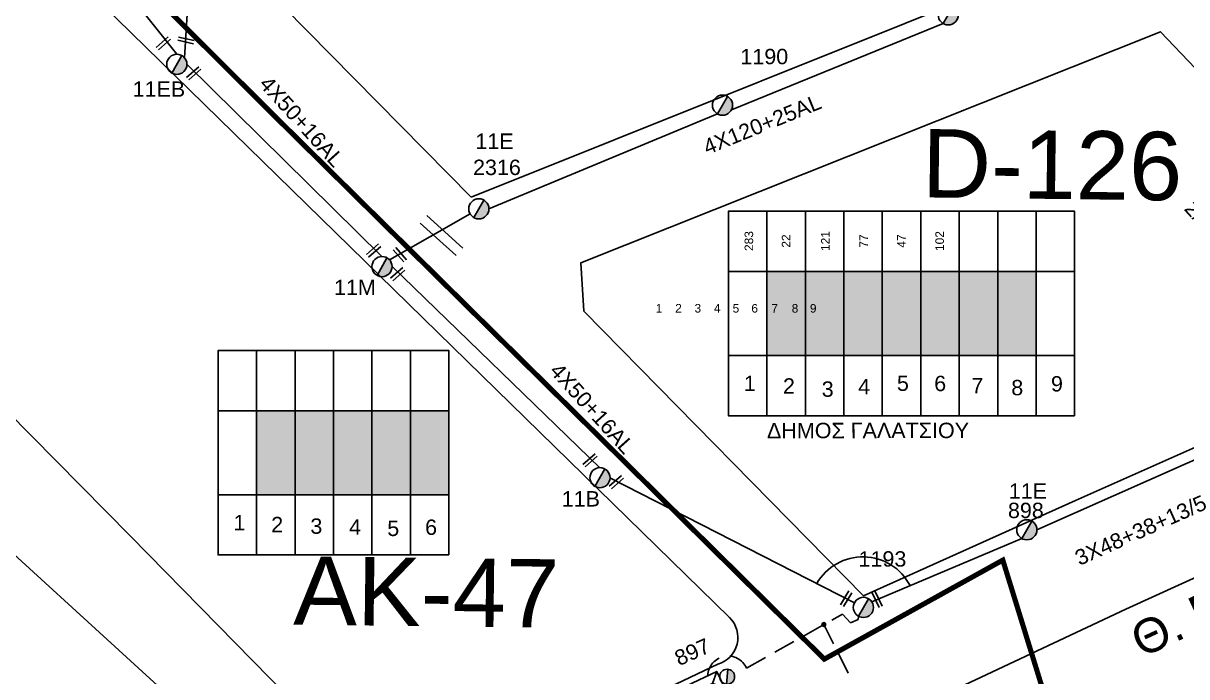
# Model space of a CAD drawing. Header units: millimetres. Extents: x 1642 to 3063, y 749 to 1773.
# Drawn here: x 2382.4 to 2518.5, y 1589.4 to 1665.8 of the extents above; entities that cross this region are included whole.
import ezdxf
from ezdxf.enums import TextEntityAlignment as Align

# ---------------------------------------------------------------- set-up
doc = ezdxf.new("R2010")
doc.units = ezdxf.units.MM
doc.linetypes.add('ACAD_ISO08W100', pattern=[36, 24, -3, 6, -3])
doc.linetypes.add('DASHED', pattern=[19.05, 12.7, -6.35])
for name, color, linetype in [('Eπιγραφές - Σχήματα', 7, 'Continuous'), ('Άγνωστα', 7, 'Continuous'), ('Ασφαλειοκιβώτια Χ.Τ 6 αναχωρήσεων', 7, 'Continuous'), ('Ασφαλειοκιβώτια Χ.Τ 9 αναχωρήσεων', 7, 'Continuous'), ('Γέφυρες Εναέριου Δικτύου', 7, 'Continuous'), ('Γυμνά εναέρια ΧΤ και ΦΟΠ (3Φ)   4x50+16AL', 7, 'Continuous'), ('Μηχανική τομή', 7, 'Continuous'), ('Στύλος ΦΜ', 7, 'Continuous'), ('Στύλος ΦΜ @ 1', 7, 'Continuous'), ('Συνδέσεις', 7, 'Continuous'), ('Συνεστραμμένα ΧΤ   4x120+25 AL', 7, 'SYN_LINE'), ('Τομή', 7, 'Continuous'), ('Υποσταθμός εναέριος 2 στύλων', 7, 'Continuous'), ('Υποσταθμός πόλεως', 7, 'Continuous'), ('Υπόβαθρο ΔΕΗ', 7, 'Continuous')]:
    doc.layers.add(name, color=color, linetype=linetype)
doc.styles.get("Standard").update_dxf_attribs({"font": 'arial.ttf'})
doc.linetypes.add('SYN_LINE', pattern='A,0.5,-0.0001,["/\\/\\/\\/",Standard,S=0.1,R=0,X=0,Y=-0.05],-0.25', length=0.7501)

# ---------------------------------------------------------------- blocks, each defined once
blk = doc.blocks.new('ΥΠΑΡΧΩΝ ΤΣΙΜΕΝΤΕΝΙΟΣ ΣΤΥΛΟΣ')
at = {"layer": 'Στύλος ΦΜ'}
blk.add_hatch(color=7, dxfattribs=at).paths.add_polyline_path([(-1.29, -2.28, 0.574793), (2.62, 0, 0.268822), (1.3, 2.27)])
at = {"layer": 'Στύλος ΦΜ', "color": 7}
blk.add_line((-1.29, -2.28), (1.3, 2.27), dxfattribs=at)
blk.add_circle((0, 0), 2.62, dxfattribs=at)
at = {"layer": 'Στύλος ΦΜ', "flags": 4}
for tag, p in [('ΑΡΙΘΜΟΣ', (-4.68, 8.05)), ('ΤΥΠΟΣ', (-4.91, 3.03))]:
    blk.add_attdef(tag, p, '', height=4, dxfattribs=at)
blk = doc.blocks.new('ΥΠΟΣΤΑΘΜΟΣ ΕΝΑΕΡΙΟΣ ΕΠΙ 2 ΣΤΥΛΩΝ')
at = {"layer": 'Υποσταθμός εναέριος 2 στύλων', "linetype": 'Continuous'}
for points in [[(-11.97, -2.11, 0.574793), (-8.45, -0.07, 0.268822), (-9.64, 1.98)], [(9.68, -2.15, 0.574793), (13.19, -0.1, 0.268822), (12.01, 1.95)]]:
    blk.add_hatch(color=256, dxfattribs=at).paths.add_polyline_path(points)
for p, q in [((-11.97, -2.11), (-9.64, 1.98)), ((9.68, -2.15), (12.01, 1.95))]:
    blk.add_line(p, q, dxfattribs=at)
for centre in [(-10.81, -0.07), (10.84, -0.1)]:
    blk.add_circle(centre, 2.36, dxfattribs=at)
at = {"layer": 'Υποσταθμός πόλεως', "linetype": 'Continuous', "ltscale": 40}
blk.add_lwpolyline([(-8.57, 2.82), (8.57, 2.82), (8.57, -2.82), (-8.57, -2.82)], close=True, dxfattribs=at)
for points in [[(-5.75, 0), (-8.57, 2.82)], [(-8.57, -2.82), (-5.75, 0)], [(-5.75, 0), (5.75, 0)], [(5.75, 0), (8.57, 2.82)], [(8.57, -2.82), (5.75, 0)]]:
    blk.add_lwpolyline(points, dxfattribs=at)
at = {"layer": 'Υποσταθμός εναέριος 2 στύλων', "ltscale": 40, "flags": 1}
for tag, p in [('ΜΕΤΑΣΧΗΜΑΤΙΣΜΟΣ', (14.09, 2.51)), ('ΙΣΧΥΣ', (14.07, -0.28)), ('ΑΡΙΘΜΟΣ', (14.19, -3))]:
    blk.add_attdef(tag, p, '', height=1.8, dxfattribs=at)
blk = doc.blocks.new('ΜΗΧΑΝΙΚΗ ΤΟΜΗ')
at = {"layer": 'Μηχανική τομή', "ltscale": 40}
for p, q in [((-1.89, 0.78), (1.89, 0.78)), ((1.89, 0), (-1.89, 0))]:
    blk.add_line(p, q, dxfattribs=at)
blk = doc.blocks.new('ΤΟΜΗ')
at = {"layer": 'Τομή', "ltscale": 40}
for p, q in [((-5.68, 0), (5.68, 0)), ((5.68, -2.33), (-5.68, -2.33))]:
    blk.add_line(p, q, dxfattribs=at)
blk = doc.blocks.new('ΑΣΦΑΛΕΙΟΚΙΒΩΤΙΟ ΥΠΟΣΤΑΘΜΟΥ 6 ΑΝΑΧΩΡΗΣΕΩΝ')
at = {"layer": 'Ασφαλειοκιβώτια Χ.Τ 6 αναχωρήσεων', "ltscale": 40}
for p, q in [((-23.91, 27), (23.91, 27)), ((-9.83, 27), (-9.83, -27)), ((9.83, 27), (9.83, -27)), ((-23.91, 18), (23.91, 18)), ((-23.91, 9), (23.91, 9)), ((-23.91, 0), (23.91, 0)), ((-23.91, -9), (23.91, -9)), ((-23.91, -18), (23.91, -18))]:
    blk.add_line(p, q, dxfattribs=at)
at = {"layer": 'Ασφαλειοκιβώτια Χ.Τ 6 αναχωρήσεων'}
blk.add_lwpolyline([(-23.91, -27), (23.91, -27), (23.91, 27), (-23.91, 27)], close=True, dxfattribs=at)
for s, p in [('1', (-18.15, 23.4)), ('2', (-18.6, 14.58)), ('3', (-18.97, 5.42)), ('4', (-19.17, -3.64)), ('5', (-19.48, -12.57)), ('6', (-19.22, -21.43))]:
    blk.add_text(s, height=3.6, rotation=270, dxfattribs=at).set_placement(p)
at = {"layer": 'Ασφαλειοκιβώτια Χ.Τ 6 αναχωρήσεων', "ltscale": 40}
for tag, height, p in [('ΟΝΟΜΑ', 5, (-0.27, 31.68)), ('ΚΕΙΜΕΝΟ 1', 2, (16.95, 22.41)), ('ΚΕΙΜΕΝΟ 2', 2, (16.95, 13.71)), ('ΚΕΙΜΕΝΟ 3', 2, (16.95, 4.31)), ('ΚΕΙΜΕΝΟ 4', 2, (16.95, -4.67)), ('ΚΕΙΜΕΝΟ 5', 2, (16.95, -13.51)), ('ΚΕΙΜΕΝΟ 6', 2, (16.95, -22.43)), ('ΣΧ', 2, (-0.21, -29.21))]:
    blk.add_attdef(tag, text='', height=height, dxfattribs=at).set_placement(p, align=Align.MIDDLE_CENTER)
blk = doc.blocks.new('_ΣΥΝΔΕΣΗ')
at = {"layer": 'Συνδέσεις', "linetype": 'SYN_LINE', "ltscale": 40}
blk.add_hatch(color=256, dxfattribs=at).paths.add_polyline_path([(0.5, -0.01, 1), (-0.5, -0.01, 1)])
at = {"layer": 'Συνδέσεις'}
blk.add_circle((0, -0.01), 0.5, dxfattribs=at)
blk = doc.blocks.new('ΑΣΦΑΛΕΙΟΚΙΒΩΤΙΟ ΥΠΟΣΤΑΘΜΟΥ 9 ΑΝΑΧΩΡΗΣΕΩΝ')
at = {"layer": 'Ασφαλειοκιβώτια Χ.Τ 9 αναχωρήσεων', "ltscale": 40}
for p, q in [((-23.8, 40.36), (24.02, 40.36)), ((-9.72, 40.36), (-9.72, -40.64)), ((9.94, 40.36), (9.94, -40.64)), ((-23.8, 31.36), (24.02, 31.36)), ((-23.8, 22.36), (24.02, 22.36)), ((-23.8, 13.36), (24.02, 13.36)), ((-23.8, 4.36), (24.02, 4.36)), ((-23.8, -4.64), (24.02, -4.64)), ((-23.8, -13.64), (24.02, -13.64)), ((-23.8, -22.64), (24.02, -22.64)), ((-23.8, -31.64), (24.02, -31.64))]:
    blk.add_line(p, q, dxfattribs=at)
at = {"layer": 'Ασφαλειοκιβώτια Χ.Τ 9 αναχωρήσεων'}
blk.add_lwpolyline([(-23.8, -40.64), (24.02, -40.64), (24.02, 40.36), (-23.8, 40.36)], close=True, dxfattribs=at)
for s, p in [('1', (-18.04, 36.75)), ('2', (-18.65, 27.6)), ('3', (-19.37, 18.53)), ('4', (-18.78, 10)), ('5', (-18, 0.93)), ('6', (-18.05, -7.79)), ('7', (-18.54, -16.51)), ('8', (-19.02, -25.82)), ('9', (-18.14, -35.11))]:
    blk.add_text(s, height=3.6, rotation=270, dxfattribs=at).set_placement(p)
at = {"layer": 'Ασφαλειοκιβώτια Χ.Τ 9 αναχωρήσεων', "ltscale": 40}
for tag, height, p in [('ΟΝΟΜΑ', 5, (-0.16, 44.31)), ('ΚΕΙΜΕΝΟ 1', 2, (17.06, 35.59)), ('ΚΕΙΜΕΝΟ 2', 2, (17.06, 26.88)), ('ΚΕΙΜΕΝΟ 3', 2, (17.06, 17.69)), ('ΚΕΙΜΕΝΟ 4', 2, (17.06, 8.71)), ('ΚΕΙΜΕΝΟ 5', 2, (17.06, -0.13)), ('ΚΕΙΜΕΝΟ 6', 2, (17.06, -9.05)), ('ΚΕΙΜΕΝΟ 7', 2, (17.06, -18.13)), ('ΚΕΙΜΕΝΟ 8', 2, (17.06, -26.85)), ('ΚΕΙΜΕΝΟ 9', 2, (17.06, -35.99)), ('ΣΧ', 2, (-0.1, -42.64))]:
    blk.add_attdef(tag, text='', height=height, dxfattribs=at).set_placement(p, align=Align.MIDDLE_CENTER)

msp = doc.modelspace()

# ---------------------------------------------------------------- hatches: boundary and pattern name
at = {"layer": 'Ασφαλειοκιβώτια Χ.Τ 6 αναχωρήσεων'}
h = msp.add_hatch(color=30, dxfattribs=at)
h.dxf.hatch_style = 1
h.paths.add_polyline_path([(2414.2, 1620.46), (2409.7, 1620.46), (2409.7, 1610.64), (2414.2, 1610.64)])
h = msp.add_hatch(color=6, dxfattribs=at)
h.dxf.hatch_style = 1
h.paths.add_polyline_path([(2414.2, 1610.64), (2418.7, 1610.64), (2418.7, 1620.46), (2414.2, 1620.46)])
h = msp.add_hatch(color=27, dxfattribs=at)
h.dxf.hatch_style = 1
h.paths.add_polyline_path([(2418.7, 1610.64), (2423.2, 1610.64), (2423.2, 1620.46), (2418.7, 1620.46)])
h = msp.add_hatch(color=151, dxfattribs=at)
h.dxf.hatch_style = 1
h.paths.add_polyline_path([(2423.2, 1610.64), (2427.7, 1610.64), (2427.7, 1620.46), (2423.2, 1620.46)])
h = msp.add_hatch(color=85, dxfattribs=at)
h.dxf.hatch_style = 1
h.paths.add_polyline_path([(2427.7, 1610.64), (2432.2, 1610.64), (2432.2, 1620.46), (2427.7, 1620.46)])
at = {"layer": 'Ασφαλειοκιβώτια Χ.Τ 9 αναχωρήσεων'}
h = msp.add_hatch(color=151, dxfattribs=at)
h.dxf.hatch_style = 1
h.paths.add_polyline_path([(2469.4, 1626.92), (2473.9, 1626.92), (2473.9, 1636.74), (2469.4, 1636.74)])
h = msp.add_hatch(color=2, dxfattribs=at)
h.dxf.hatch_style = 1
h.paths.add_polyline_path([(2473.9, 1626.92), (2478.4, 1626.92), (2478.4, 1636.74), (2473.9, 1636.74)])
h = msp.add_hatch(color=85, dxfattribs=at)
h.dxf.hatch_style = 1
h.paths.add_polyline_path([(2478.4, 1626.92), (2482.9, 1626.92), (2482.9, 1636.74), (2478.4, 1636.74)])
h = msp.add_hatch(color=27, dxfattribs=at)
h.dxf.hatch_style = 1
h.paths.add_polyline_path([(2487.4, 1636.74), (2482.9, 1636.74), (2482.9, 1626.92), (2487.4, 1626.92)])
h = msp.add_hatch(color=5, dxfattribs=at)
h.dxf.hatch_style = 1
h.paths.add_polyline_path([(2487.4, 1626.92), (2491.9, 1626.92), (2491.9, 1636.74), (2487.4, 1636.74)])
h = msp.add_hatch(color=6, dxfattribs=at)
h.dxf.hatch_style = 1
h.paths.add_polyline_path([(2491.9, 1626.92), (2496.4, 1626.92), (2496.4, 1636.74), (2491.9, 1636.74)])
h = msp.add_hatch(color=30, dxfattribs=at)
h.dxf.hatch_style = 1
h.paths.add_polyline_path([(2496.4, 1626.92), (2500.9, 1626.92), (2500.9, 1636.74), (2496.4, 1636.74)])

# ---------------------------------------------------------------- linework, layer by layer
at = {"layer": 'Άγνωστα', "color": 30, "ltscale": 0.2}
for points in [[(2500.99, 1606.54), (2523.05, 1616.32)], [(2481.66, 1598.13), (2499.23, 1605.51)]]:
    msp.add_lwpolyline(points, dxfattribs=at)
at = {"layer": 'Άγνωστα', "color": 30, "linetype": 'DASHED', "ltscale": 0.2}
for points in [[(2467.03, 1590.36), (2478.23, 1596.68), (2479.17, 1595.67), (2480.08, 1596.03), (2480.11, 1596.44)], [(2476.06, 1595.45), (2479.3, 1589.04)]]:
    msp.add_lwpolyline(points, dxfattribs=at)
msp.add_arc((2464.86, 1589.4), 2.37, 23.8664, 178.1981, dxfattribs=at)
at = {"layer": 'Γέφυρες Εναέριου Δικτύου'}
msp.add_lwpolyline([(2475.23, 1600.26, -0.592151), (2486.15, 1600.02, -1331.68539)], format="xyb", dxfattribs=at)
at = {"layer": 'Γυμνά εναέρια ΧΤ και ΦΟΠ (3Φ)   4x50+16AL', "color": 30, "ltscale": 0.2}
for points in [[(2367.92, 1702.82), (2400.37, 1662.16)], [(2401.54, 1660.98), (2424.37, 1638.5)], [(2425.55, 1637.32), (2449.87, 1613.8)], [(2451.04, 1612.63), (2479.64, 1598)]]:
    msp.add_lwpolyline(points, dxfattribs=at)
at = {"layer": 'Γυμνά εναέρια ΧΤ και ΦΟΠ (3Φ)   4x50+16AL', "color": 1, "ltscale": 0.2}
msp.add_lwpolyline([(2402.6, 1683.43), (2401.26, 1661.74)], dxfattribs=at)
at = {"layer": 'Συνεστραμμένα ΧΤ   4x120+25 AL', "color": 5, "ltscale": 20}
for points in [[(2465.25, 1655.65), (2490.04, 1665.74)], [(2436.88, 1644.08), (2463.63, 1655.18)]]:
    msp.add_lwpolyline(points, dxfattribs=at)
at = {"layer": 'Συνεστραμμένα ΧΤ   4x120+25 AL', "color": 5, "ltscale": 10}
msp.add_lwpolyline([(2425.25, 1638.11), (2434.67, 1643.49)], dxfattribs=at)
at = {"layer": 'Υπόβαθρο ΔΕΗ', "ltscale": 0.2}
for points in [[(2434.81, 1645.46), (2502.37, 1672.55), (2503.73, 1676.84), (2475.67, 1706.44), (2412.17, 1676.05), (2410.16, 1670.47), (2434.81, 1645.46)], [(2480.69, 1598.81), (2505.5, 1609.96), (2530.42, 1621.04), (2543.58, 1626.96), (2545.11, 1634.02), (2524.38, 1655.44), (2515.45, 1664.79), (2447.62, 1637.77), (2447.98, 1632.11), (2480.69, 1598.81)], [(2343.02, 1603.53), (2365.84, 1617.75), (2407.19, 1580.01), (2413.36, 1567.31), (2374.26, 1550.64), (2343.02, 1603.53)], [(2472.3, 1578.91), (2478.4, 1564.71), (2502.21, 1576.06), (2522.9, 1584.94), (2548.85, 1598.19), (2568.02, 1607.31), (2566.51, 1610.5), (2553.59, 1616.46), (2511.4, 1597.27), (2472.3, 1578.91)]]:
    msp.add_lwpolyline(points, dxfattribs=at)
at = {"layer": 'Υπόβαθρο ΔΕΗ', "color": 1, "linetype": 'ACAD_ISO08W100', "ltscale": 0.4, "const_width": 0.6, "flags": 128}
msp.add_lwpolyline([(2267.38, 1641.24), (2367.77, 1697.28), (2369.84, 1696.78), (2410.88, 1655.84), (2476.12, 1591.41), (2497, 1602.99), (2518.22, 1534.33), (2535.08, 1498.59), (2550.39, 1480.43), (2567.98, 1466.73), (2593.15, 1448.59), (2580.98, 1375.69), (2616.37, 1323.77), (2626, 1317.11), (2651.23, 1315.15), (2677.2, 1310.9), (2703.31, 1302.37), (2725.27, 1292.6), (2749.23, 1281.55), (2780.47, 1264.83), (2797.38, 1253.1), (2811.38, 1240.43)], dxfattribs=at)
at = {"layer": 'Υπόβαθρο ΔΕΗ', "ltscale": 0.2}
msp.add_lwpolyline([(2334.12, 1677.14), (2362.61, 1690.3, -0.267284), (2369.42, 1689.69), (2465.03, 1596.27, -0.572406), (2463.68, 1590.82), (2430.24, 1574.92, -0.363435), (2423.53, 1576.66), (2394.94, 1605.79), (2363.04, 1638.06), (2345.65, 1655.28), (2332.64, 1668.3, -0.436583), (2334.12, 1677.14, 30.578952)], format="xyb", dxfattribs=at)

# ---------------------------------------------------------------- block references
at = {"layer": 'Ασφαλειοκιβώτια Χ.Τ 6 αναχωρήσεων', "xscale": 0.5, "yscale": 0.5, "zscale": 0.5, "rotation": 90}
msp.add_blockref('ΑΣΦΑΛΕΙΟΚΙΒΩΤΙΟ ΥΠΟΣΤΑΘΜΟΥ 6 ΑΝΑΧΩΡΗΣΕΩΝ', (2418.7, 1615.55), dxfattribs=at)
at = {"layer": 'Ασφαλειοκιβώτια Χ.Τ 9 αναχωρήσεων'}
ref = msp.add_blockref('ΑΣΦΑΛΕΙΟΚΙΒΩΤΙΟ ΥΠΟΣΤΑΘΜΟΥ 9 ΑΝΑΧΩΡΗΣΕΩΝ', (2485.08, 1631.78), dxfattribs=dict(at, xscale=0.5, yscale=0.5, zscale=0.5, rotation=90))
ref.add_attrib('ΚΕΙΜΕΝΟ 2', '22', dxfattribs={"ltscale": 40, "height": 1, "rotation": 90}).set_placement((2471.64, 1640.31), align=Align.MIDDLE_CENTER)
ref.add_attrib('ΚΕΙΜΕΝΟ 1', '283', dxfattribs={"ltscale": 40, "height": 1, "rotation": 90}).set_placement((2467.29, 1640.31), align=Align.MIDDLE_CENTER)
ref.add_attrib('ΚΕΙΜΕΝΟ 3', '121', dxfattribs={"ltscale": 40, "height": 1, "rotation": 90}).set_placement((2476.24, 1640.31), align=Align.MIDDLE_CENTER)
ref.add_attrib('ΚΕΙΜΕΝΟ 4', '77', dxfattribs={"ltscale": 40, "height": 1, "rotation": 90}).set_placement((2480.72, 1640.31), align=Align.MIDDLE_CENTER)
ref.add_attrib('ΚΕΙΜΕΝΟ 5', '47', dxfattribs={"ltscale": 40, "height": 1, "rotation": 90}).set_placement((2485.14, 1640.31), align=Align.MIDDLE_CENTER)
ref.add_attrib('ΚΕΙΜΕΝΟ 6', '102', dxfattribs={"ltscale": 40, "height": 1, "rotation": 90}).set_placement((2489.61, 1640.31), align=Align.MIDDLE_CENTER)
at = {"layer": 'Μηχανική τομή'}
for p, xscale, yscale, zscale, rotation in [((2398.92, 1663.29), 0.4999999999999994, 0.4999999999999994, 0.4999999999999994, 41.33114573219165), ((2401.4, 1663.58), 0.4999999999999996, 0.4999999999999996, 0.4999999999999996, 346.9464711424578), ((2402.47, 1659.78), 0.4999999999999996, 0.4999999999999996, 0.4999999999999996, 41.33114573219162), ((2423.52, 1639.06), 0.4999999999999996, 0.4999999999999996, 0.4999999999999996, 41.33114573219162), ((2426.61, 1638.84), 0.4999999999999996, 0.4999999999999996, 0.4999999999999996, 131.3061732675164), ((2426.34, 1636.28), 0.4999999999999996, 0.4999999999999996, 0.4999999999999996, 41.33114573219162), ((2448.84, 1614.52), 0.4999999999999996, 0.4999999999999996, 0.4999999999999996, 41.33114573219162), ((2451.93, 1611.96), 0.4999999999999996, 0.4999999999999996, 0.4999999999999996, 41.33114573219162), ((2478.84, 1598.37), 0.4999999999999997, 0.4999999999999997, 0.4999999999999997, 58.86284522627356), ((2482.47, 1598.47), 0.4999999999999997, 0.4999999999999997, 0.4999999999999997, 115.5256000198183)]:
    msp.add_blockref('ΜΗΧΑΝΙΚΗ ΤΟΜΗ', p, dxfattribs=dict(at, xscale=xscale, yscale=yscale, zscale=zscale, rotation=rotation))
at = {"layer": 'Στύλος ΦΜ @ 1', "ltscale": 40}
ref = msp.add_blockref('ΥΠΑΡΧΩΝ ΤΣΙΜΕΝΤΕΝΙΟΣ ΣΤΥΛΟΣ', (2490.62, 1666.77), dxfattribs=dict(at, xscale=0.4499999999998181, yscale=0.4499999999998181, zscale=0.4499999999998181))
ref.add_attrib('ΤΥΠΟΣ', '1040', (2489.02, 1669.8), dxfattribs={"layer": 'Στύλος ΦΜ', "height": 1.8, "flags": 4})
ref = msp.add_blockref('ΥΠΑΡΧΩΝ ΤΣΙΜΕΝΤΕΝΙΟΣ ΣΤΥΛΟΣ', (2400.37, 1660.98), dxfattribs=dict(at, xscale=0.4499999999998181, yscale=0.4499999999998181, zscale=0.4499999999998181))
ref.add_attrib('ΤΥΠΟΣ', '11EB', (2395.19, 1657.18), dxfattribs={"layer": 'Στύλος ΦΜ', "height": 1.8, "flags": 4})
ref = msp.add_blockref('ΥΠΑΡΧΩΝ ΤΣΙΜΕΝΤΕΝΙΟΣ ΣΤΥΛΟΣ', (2464.21, 1656.2), dxfattribs=dict(at, xscale=0.4499999999998181, yscale=0.4499999999998181, zscale=0.4499999999998181))
ref.add_attrib('ΤΥΠΟΣ', '1190', (2466.3, 1660.99), dxfattribs={"layer": 'Στύλος ΦΜ', "height": 1.8, "flags": 4})
ref = msp.add_blockref('ΥΠΑΡΧΩΝ ΤΣΙΜΕΝΤΕΝΙΟΣ ΣΤΥΛΟΣ', (2435.7, 1644.08), dxfattribs=dict(at, xscale=0.4499999999998181, yscale=0.4499999999998181, zscale=0.4499999999998181))
ref.add_attrib('ΤΥΠΟΣ', '2316', (2435.02, 1648.03), dxfattribs={"layer": 'Στύλος ΦΜ', "height": 1.8, "flags": 4})
ref.add_attrib('ΑΡΙΘΜΟΣ', '11E', (2435.29, 1651.09), dxfattribs={"layer": 'Στύλος ΦΜ', "height": 1.8, "flags": 4})
ref = msp.add_blockref('ΥΠΑΡΧΩΝ ΤΣΙΜΕΝΤΕΝΙΟΣ ΣΤΥΛΟΣ', (2424.37, 1637.32), dxfattribs=dict(at, xscale=0.4499999999998181, yscale=0.4499999999998181, zscale=0.4499999999998181))
ref.add_attrib('ΤΥΠΟΣ', '11M', (2418.76, 1633.98), dxfattribs={"layer": 'Στύλος ΦΜ', "height": 1.8, "flags": 4})
ref = msp.add_blockref('ΥΠΑΡΧΩΝ ΤΣΙΜΕΝΤΕΝΙΟΣ ΣΤΥΛΟΣ', (2449.87, 1612.63), dxfattribs=dict(at, xscale=0.4499999999998181, yscale=0.4499999999998181, zscale=0.4499999999998181))
ref.add_attrib('ΤΥΠΟΣ', '11B', (2445.4, 1609.26), dxfattribs={"layer": 'Στύλος ΦΜ', "height": 1.8, "flags": 4})
at = {"layer": 'Στύλος ΦΜ @ 1', "ltscale": 40, "xscale": 0.4499999999998181, "yscale": 0.4499999999998181, "zscale": 0.4499999999998181}
msp.add_blockref('ΥΠΑΡΧΩΝ ΤΣΙΜΕΝΤΕΝΙΟΣ ΣΤΥΛΟΣ', (2499.81, 1606.54), dxfattribs=at).add_auto_attribs({'ΤΥΠΟΣ': '898', 'ΑΡΙΘΜΟΣ': '11E'})
at = {"layer": 'Στύλος ΦΜ @ 1', "ltscale": 40}
ref = msp.add_blockref('ΥΠΑΡΧΩΝ ΤΣΙΜΕΝΤΕΝΙΟΣ ΣΤΥΛΟΣ', (2480.69, 1597.46), dxfattribs=dict(at, xscale=0.4499999999998181, yscale=0.4499999999998181, zscale=0.4499999999998181))
ref.add_attrib('ΤΥΠΟΣ', '1193', (2480.12, 1602.23), dxfattribs={"layer": 'Στύλος ΦΜ', "height": 1.8, "flags": 4})
at = {"layer": 'Συνδέσεις', "xscale": 0.4499999999998181, "yscale": 0.4499999999998181, "zscale": 0.4499999999998181}
msp.add_blockref('_ΣΥΝΔΕΣΗ', (2476.06, 1595.46), dxfattribs=at)
at = {"layer": 'Τομή', "xscale": 0.4999999999999997, "yscale": 0.4999999999999997, "zscale": 0.4999999999999997, "rotation": 318.0190738465616}
msp.add_blockref('ΤΟΜΗ', (2431.71, 1641.38), dxfattribs=at)
at = {"layer": 'Υποσταθμός εναέριος 2 στύλων', "xscale": 0.3712500000000002, "yscale": 0.3712500000000002, "zscale": 0.3712500000000002, "rotation": 25.3647100342206}
msp.add_blockref('ΥΠΟΣΤΑΘΜΟΣ ΕΝΑΕΡΙΟΣ ΕΠΙ 2 ΣΤΥΛΩΝ', (2461.1, 1587.66), dxfattribs=at)

# ---------------------------------------------------------------- texts
at = {"ltscale": 30, "char_height": 1, "width": 11.2573, "attachment_point": 1}
for s, insert in [('1', (2456.4, 1632.95)), ('2', (2458.67, 1632.95)), ('3', (2460.93, 1632.95)), ('4', (2463.2, 1632.95)), ('5', (2465.39, 1632.94)), ('6', (2467.58, 1632.94)), ('7', (2469.92, 1632.94)), ('8', (2472.3, 1632.94)), ('9', (2474.43, 1632.94))]:
    msp.add_mtext(s, dxfattribs=dict(at, insert=insert))
at = {"layer": 'Eπιγραφές - Σχήματα', "width": 40.8874, "attachment_point": 1}
for s, insert, char_height, rotation in [('D-126', (2487.61, 1653.42), 8, 359.3062), ('Θ. ΠΑΣΧΟΥ', (2511.54, 1595.14), 4, 25.0768), ('ΑΚ-47', (2414.07, 1603.45), 8, 359.3062)]:
    msp.add_mtext(s, dxfattribs=dict(at, insert=insert, char_height=char_height, rotation=rotation))
at = {"layer": 'Eπιγραφές - Σχήματα', "char_height": 1.8, "attachment_point": 1}
for s, insert, rotation in [('2/17', (2519.46, 1645.22), 312.1263), ('3X48+38+13/5', (2505.23, 1603.95), 24.0896), ('897', (2458.39, 1592.22), 24.0896)]:
    msp.add_mtext_dynamic_manual_height_columns(s, width=11.4428, gutter_width=12.5, heights=[0], dxfattribs=dict(at, insert=insert, rotation=rotation))
at = {"layer": 'Eπιγραφές - Σχήματα', "color": 1, "insert": (2469.41, 1619.04), "char_height": 1.8, "attachment_point": 1, "rotation": 0.062}
msp.add_mtext_dynamic_manual_height_columns('ΔΗΜΟΣ ΓΑΛΑΤΣΙΟΥ', width=26.2244, gutter_width=12.5, heights=[0], dxfattribs=at)
at = {"layer": 'Γυμνά εναέρια ΧΤ και ΦΟΠ (3Φ)   4x50+16AL', "color": 7, "char_height": 1.8, "width": 168.3718, "attachment_point": 1, "rotation": 312.0356}
for insert in [(2411.23, 1659.8), (2445.21, 1626.24)]:
    msp.add_mtext('4X50+16AL', dxfattribs=dict(at, insert=insert))
at = {"layer": 'Συνεστραμμένα ΧΤ   4x120+25 AL', "color": 7, "insert": (2461.74, 1652.04), "char_height": 1.8, "width": 168.3718, "attachment_point": 1, "rotation": 22.1381}
msp.add_mtext('4X120+25AL', dxfattribs=at)

doc.saveas('drawing.dxf')
